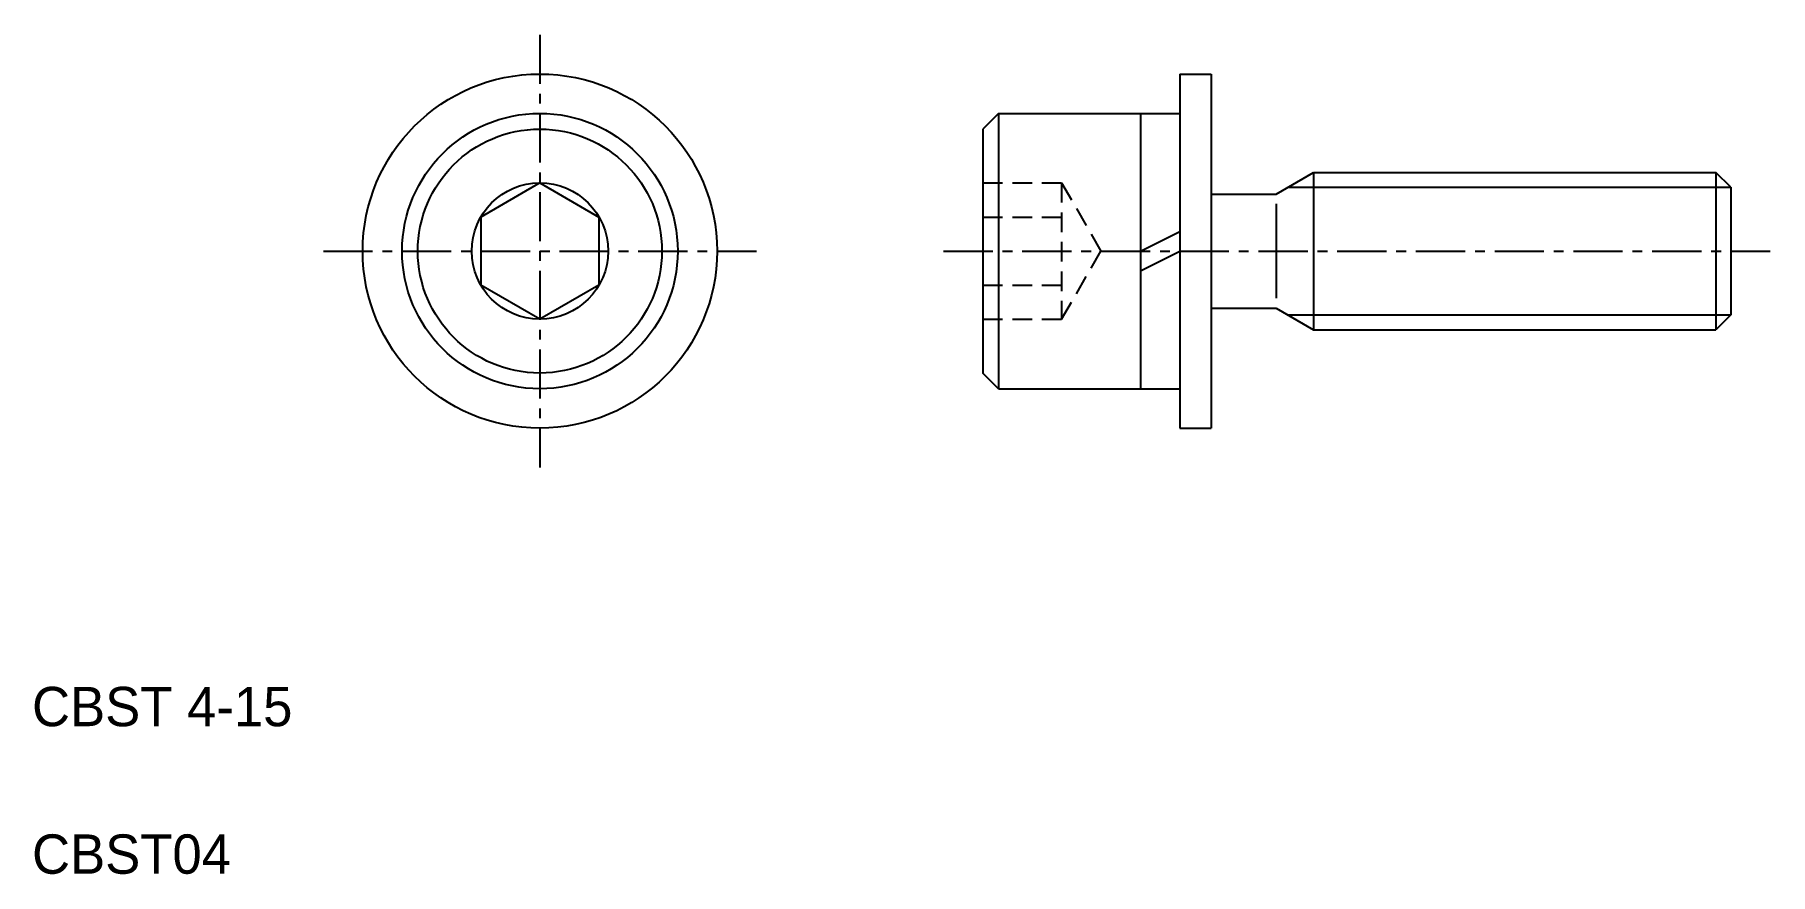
# Model space of a CAD drawing. Extents: x 2.6 to 46.7, y 2.5 to 23.8.
import ezdxf

# ---------------------------------------------------------------- set-up
doc = ezdxf.new("R2010")
doc.units = 0
doc.linetypes.add('CENTER', pattern=[2, 1.25, -0.25, 0.25, -0.25])
doc.linetypes.add('DASHED', pattern=[0.75, 0.5, -0.25])
doc.layers.get('0').update_dxf_attribs({"linetype": 'CONTINUOUS'})
doc.layers.add('CENTER', color=1, linetype='CENTER')

msp = doc.modelspace()

# ---------------------------------------------------------------- linework, layer by layer
at = {"color": 7, "linetype": 'CONTINUOUS'}
for p, q in [((31.651, 22.826), (31.651, 13.826)), ((31.651, 22.826), (32.451, 22.826)), ((32.451, 22.826), (32.451, 13.826)), ((27.051, 21.826), (26.651, 21.426)), ((27.051, 21.826), (31.651, 21.826)), ((27.051, 21.826), (27.051, 14.826)), ((30.651, 21.826), (30.651, 14.826)), ((26.651, 21.426), (26.651, 15.226)), ((34.099, 19.776), (35.051, 20.326)), ((35.051, 20.326), (45.272, 20.326)), ((35.051, 20.326), (35.051, 16.326)), ((45.272, 20.326), (45.272, 16.326)), ((45.651, 19.947), (45.272, 20.326)), ((15.399, 20.058), (13.899, 19.192)), ((15.399, 20.058), (16.899, 19.192)), ((45.651, 19.947), (45.651, 16.705)), ((32.451, 19.776), (34.099, 19.776)), ((34.099, 19.526), (34.099, 17.126)), ((13.899, 19.192), (13.899, 17.46)), ((16.899, 19.192), (16.899, 17.46)), ((30.651, 18.326), (31.651, 18.826)), ((30.651, 17.826), (31.651, 18.326)), ((15.399, 16.594), (13.899, 17.46)), ((16.899, 17.46), (15.399, 16.594)), ((16.524, 17.243), (16.524, 17.243)), ((16.149, 17.027), (16.149, 17.027)), ((32.451, 16.876), (34.099, 16.876)), ((34.099, 16.876), (35.051, 16.326)), ((35.051, 16.326), (45.272, 16.326)), ((45.651, 16.705), (45.272, 16.326)), ((27.051, 14.826), (26.651, 15.226)), ((27.051, 14.826), (31.651, 14.826)), ((31.651, 13.826), (32.451, 13.826))]:
    msp.add_line(p, q, dxfattribs=at)
at = {"color": 3, "linetype": 'DASHED'}
for p, q in [((26.651, 20.058), (28.651, 20.058)), ((28.651, 20.058), (28.651, 16.594)), ((28.651, 20.058), (29.651, 18.326)), ((26.651, 19.192), (28.651, 19.192)), ((28.651, 16.594), (29.651, 18.326)), ((26.651, 17.46), (28.651, 17.46)), ((26.651, 16.594), (28.651, 16.594))]:
    msp.add_line(p, q, dxfattribs=at)
at = {"color": 3, "linetype": 'CONTINUOUS'}
for p, q in [((34.395, 19.947), (45.651, 19.947)), ((34.395, 16.705), (45.651, 16.705))]:
    msp.add_line(p, q, dxfattribs=at)
at = {"color": 7, "linetype": 'CONTINUOUS'}
for radius in [4.5, 3.5, 3.1, 1.732]:
    msp.add_circle((15.399, 18.326), radius, dxfattribs=at)
at = {"layer": 'CENTER', "color": 1, "linetype": 'CENTER'}
for p, q in [((15.399, 23.826), (15.399, 12.826)), ((9.899, 18.326), (20.899, 18.326)), ((25.651, 18.326), (46.651, 18.326))]:
    msp.add_line(p, q, dxfattribs=at)

# ---------------------------------------------------------------- texts
at = {"color": 7, "linetype": 'CONTINUOUS'}
for s, p in [('CBST 4-15', (2.5, 6.25)), ('CBST04', (2.5, 2.5))]:
    msp.add_text(s, height=1, dxfattribs=at).set_placement(p)

doc.saveas('drawing.dxf')
